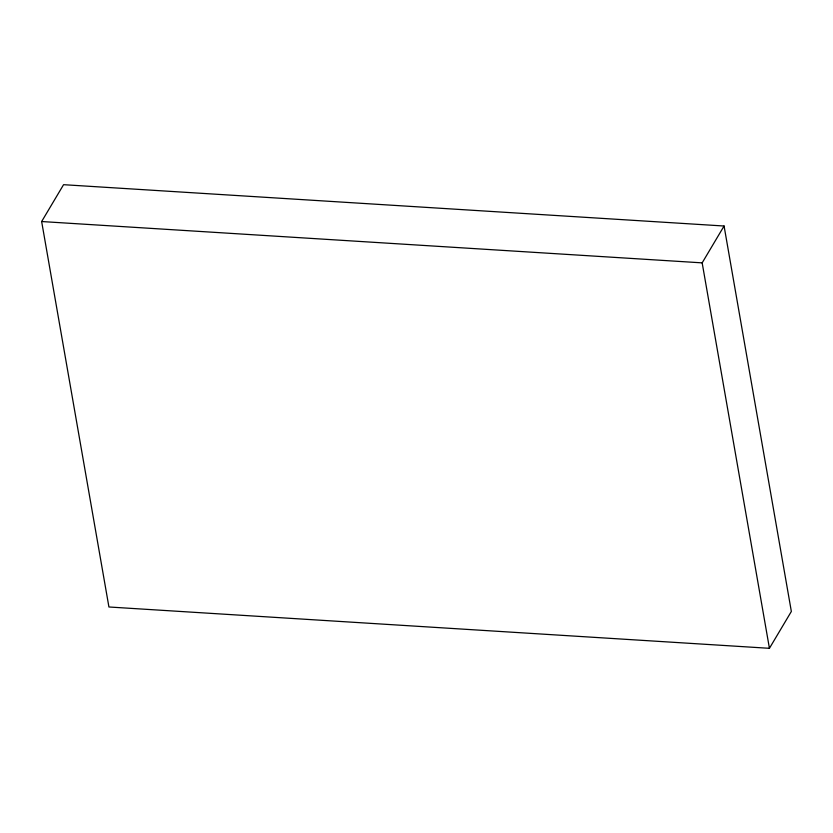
<?xml version="1.0" encoding="UTF-8"?>
<svg xmlns="http://www.w3.org/2000/svg" width="833" height="833" viewBox="0 0 833 833"><rect width="100%" height="100%" fill="white"/><g stroke="black" fill="none" stroke-linecap="round" stroke-linejoin="round"><path stroke-width="1.25" d="M41.65 221.536L63.568 184.687L724.075 226.014L791.35 611.464L769.432 648.313L108.925 606.986L41.65 221.536L702.167 262.864L724.075 226.014M702.167 262.864L769.432 648.313"/></g></svg>
